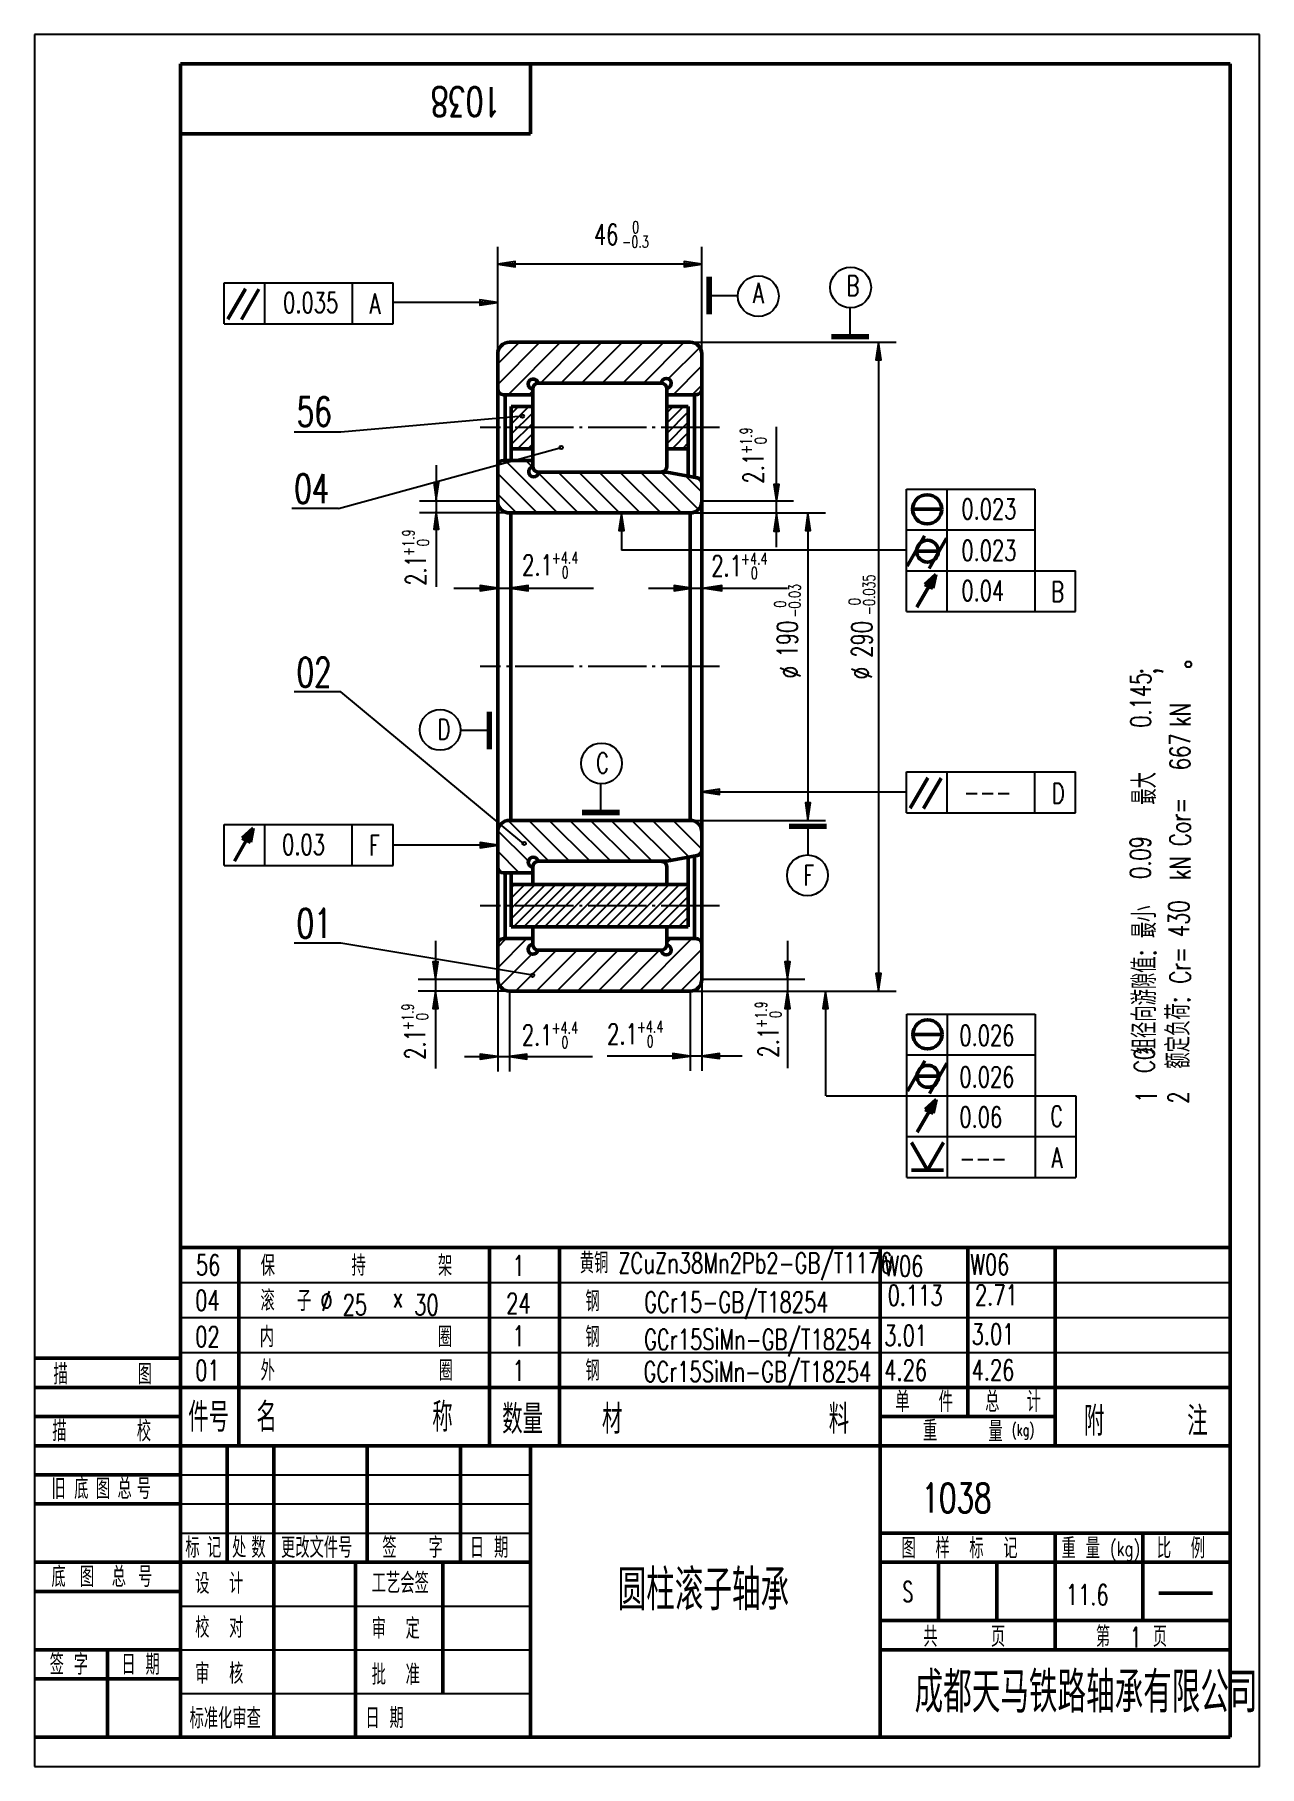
# Model space of a CAD drawing. Extents: x 0 to 210, y 0 to 297.
import ezdxf
from ezdxf.enums import TextEntityAlignment as Align

# ---------------------------------------------------------------- set-up
doc = ezdxf.new("R2010")
doc.units = 0
doc.header["$MEASUREMENT"] = 0
doc.linetypes.add('CENTER', pattern=[12.5, 10, -1, 0.5, -1])
doc.layers.get('0').update_dxf_attribs({"color": 6, "linetype": 'CONTINUOUS'})
doc.layers.get('DEFPOINTS').update_dxf_attribs({"linetype": 'CONTINUOUS'})
doc.layers.add('1', color=2, linetype='CONTINUOUS', lineweight=50)
for name, color, linetype in [('2', 6, 'CONTINUOUS'), ('3', 7, 'CENTER'), ('90', 7, 'CONTINUOUS')]:
    doc.layers.add(name, color=color, linetype=linetype)
doc.styles.add('HZ', font='SIMPLEX', dxfattribs={"width": 0.7, "bigfont": 'HZTXT'})
doc.dimstyles.get("Standard").update_dxf_attribs({"dimtxt": 0.18, "dimasz": 0.18, "dimexe": 0.18, "dimexo": 0.0625, "dimgap": 0.09, "dimtad": 0, "dimtih": 1, "dimtoh": 1, "dimdec": 4, "dimzin": 0, "dimdsep": 46, "dimtxsty": 'Standard', "dimcen": 0.09, "dimadec": 0, "dimazin": 0, "dimtfac": 1, "dimtdec": 4, "dimtofl": 0, "dimtmove": 0, "dimatfit": 3, "dimfxl": 0, "dimtolj": 1, "dimtzin": 0, "dimarcsym": 0})

# ---------------------------------------------------------------- blocks, each defined once
blk = doc.blocks.new('*X7')
at = {"color": 0}
for p, q in [((108.4, 230.38), (111.26, 233.24)), ((108.4, 232.15), (109.49, 233.24)), ((108.4, 228.61), (112.08, 232.29)), ((108.4, 226.84), (112.08, 230.52)), ((109.3, 225.97), (112.08, 228.75)), ((111.07, 225.97), (112.08, 226.98))]:
    blk.add_line(p, q, dxfattribs=at)
blk = doc.blocks.new('*X6')
at = {"color": 0}
for p, q in [((81.73, 230.22), (84.74, 233.24)), ((81.73, 231.99), (82.98, 233.24)), ((81.73, 228.46), (85.4, 232.13)), ((81.73, 226.69), (85.4, 230.36)), ((82.79, 225.97), (85.4, 228.59)), ((84.55, 225.97), (85.4, 226.83))]:
    blk.add_line(p, q, dxfattribs=at)
blk = doc.blocks.new('*X5')
at = {"color": 0}
for p, q in [((81.73, 145.37), (87.6, 151.24)), ((81.73, 147.14), (85.83, 151.24)), ((81.73, 148.91), (84.06, 151.24)), ((81.73, 150.67), (82.29, 151.24)), ((82.1, 143.97), (89.36, 151.24)), ((83.87, 143.97), (91.13, 151.24)), ((85.64, 143.97), (92.9, 151.24)), ((87.41, 143.97), (94.67, 151.24)), ((89.17, 143.97), (96.44, 151.24)), ((90.94, 143.97), (98.2, 151.24)), ((92.71, 143.97), (99.97, 151.24)), ((94.48, 143.97), (101.74, 151.24)), ((96.24, 143.97), (103.51, 151.24)), ((98.01, 143.97), (105.27, 151.24)), ((99.78, 143.97), (107.04, 151.24)), ((101.55, 143.97), (108.81, 151.24)), ((103.32, 143.97), (110.58, 151.24)), ((105.08, 143.97), (112.08, 150.97)), ((106.85, 143.97), (112.08, 149.2)), ((108.62, 143.97), (112.08, 147.43)), ((110.39, 143.97), (112.08, 145.67))]:
    blk.add_line(p, q, dxfattribs=at)
blk = doc.blocks.new('ZL', base_point=(176.19, 35.82))
at = {"layer": '2', "style": 'HZ', "width": 0.7}
blk.add_text('重 量', height=3.5, dxfattribs=at).set_placement((176.34, 35.82))
blk = doc.blocks.new('BLK', base_point=(1, 0))
for points in [[(0, 0), (1, 0), (0, 0.15), (0, -0.15), (1, 0)], [(0, 0.07), (0.5, 0), (0, -0.07)]]:
    blk.add_lwpolyline(points)
blk = doc.blocks.new('*D2')
at = {"color": 0, "linetype": 'ByBlock'}
for p, q in [((-152.5, 134.63), (-152.5, 153.01)), ((-117.5, 134.63), (-117.5, 153.01)), ((-120.5, 150.01), (-149.5, 150.01))]:
    blk.add_line(p, q, dxfattribs=at)
at = {"layer": 'DEFPOINTS', "color": 0, "linetype": 'ByBlock'}
for p in [(-152.5, 150.01), (-152.5, 134.63), (-117.5, 134.63)]:
    blk.add_point(p, dxfattribs=at)
at = {"color": 0, "linetype": 'ByBlock', "xscale": 3, "yscale": 3, "zscale": 3, "rotation": 180}
blk.add_blockref('BLK', (-152.5, 150.01), dxfattribs=at)
at = {"color": 0, "linetype": 'ByBlock', "xscale": 3, "yscale": 3, "zscale": 3}
blk.add_blockref('BLK', (-117.5, 150.01), dxfattribs=at)
blk = doc.blocks.new('*D3')
at = {"color": 0, "linetype": 'ByBlock'}
for p, q in [((108.07, 244.24), (143.36, 244.24)), ((140.36, 241.24), (140.36, 135.97)), ((108.07, 132.97), (143.36, 132.97))]:
    blk.add_line(p, q, dxfattribs=at)
at = {"layer": 'DEFPOINTS', "color": 0, "linetype": 'ByBlock'}
for p in [(108.07, 244.24), (108.07, 132.97), (140.36, 132.97)]:
    blk.add_point(p, dxfattribs=at)
at = {"color": 0, "linetype": 'ByBlock', "xscale": 3, "yscale": 3, "zscale": 3}
for p, rotation in [((140.36, 244.24), 90), ((140.36, 132.97), 270)]:
    blk.add_blockref('BLK', p, dxfattribs=dict(at, rotation=rotation))
blk = doc.blocks.new('*D4')
at = {"color": 0, "linetype": 'ByBlock'}
for p, q in [((112.4, 214.97), (135.6, 214.97)), ((132.6, 211.97), (132.6, 165.24)), ((112.4, 162.24), (135.6, 162.24))]:
    blk.add_line(p, q, dxfattribs=at)
at = {"layer": 'DEFPOINTS', "color": 0, "linetype": 'ByBlock'}
for p in [(112.4, 214.97), (112.4, 162.24), (132.6, 162.24)]:
    blk.add_point(p, dxfattribs=at)
at = {"color": 0, "linetype": 'ByBlock', "xscale": 3, "yscale": 3, "zscale": 3}
for p, rotation in [((132.6, 214.97), 90), ((132.6, 162.24), 270)]:
    blk.add_blockref('BLK', p, dxfattribs=dict(at, rotation=rotation))

msp = doc.modelspace()

# ---------------------------------------------------------------- linework, layer by layer
at = {"layer": '1'}
for p, q in [((205, 292), (25, 292)), ((25, 292), (25, 5)), ((85, 280), (85, 292)), ((205, 5), (205, 292)), ((25, 280), (85, 280)), ((115.50856, 249.0402), (115.50856, 255.4402)), ((115.80856, 249.0402), (115.80856, 255.4402)), ((33.13615, 248.21145), (36.13615, 253.4076)), ((35.44561, 248.17109), (38.44561, 253.36725)), ((143.01981, 245.36136), (136.61981, 245.36136)), ((143.01981, 245.06136), (136.61981, 245.06136)), ((81.7306, 223.97443), (81.7306, 233.23661)), ((112.07758, 221.27729), (112.07758, 233.23661)), ((108.40409, 221.97443), (113.59054, 220.99017)), ((150.49489, 215.59371), (155.49489, 215.59371)), ((150.64608, 215.59371), (150.64608, 215.59371)), ((149.5826, 205.85806), (152.5826, 211.05421)), ((151.29159, 208.42702), (155.02953, 208.42702)), ((153.36322, 205.44239), (156.36322, 210.63854)), ((151.26157, 198.79399), (154.51157, 204.42316)), ((154.51157, 204.42316), (152.62612, 202.7234)), ((152.62612, 202.7234), (154.00872, 202.06458)), ((153.90364, 203.40498), (153.04797, 202.56499)), ((153.93366, 203.44072), (153.67846, 202.26117)), ((154.51157, 204.42316), (154.00872, 202.06458)), ((151.26157, 198.79399), (151.26157, 198.79399)), ((77.81161, 180.87354), (77.81161, 174.47354)), ((78.11161, 180.87354), (78.11161, 174.47354)), ((150.12555, 164.34287), (153.12555, 169.53903)), ((152.43501, 164.30252), (155.43501, 169.49867)), ((100.31127, 163.73644), (93.91127, 163.73644)), ((100.31127, 163.43644), (93.91127, 163.43644)), ((34.24431, 155.25185), (37.49431, 160.88101)), ((37.49431, 160.88101), (35.60886, 159.18125)), ((37.49431, 160.88101), (36.99146, 158.52243)), ((129.39906, 161.38115), (135.79906, 161.38115)), ((129.39906, 161.08115), (135.79906, 161.08115)), ((35.60886, 159.18125), (36.99146, 158.52243)), ((36.88638, 159.86283), (36.03071, 159.02285)), ((36.9164, 159.89858), (36.6612, 158.71902)), ((34.24431, 155.25185), (34.24431, 155.25185)), ((108.40409, 155.23661), (113.59054, 156.22087)), ((112.07758, 143.97443), (112.07758, 155.93375)), ((81.7306, 143.97443), (81.7306, 153.23661)), ((150.55666, 125.54522), (155.55666, 125.54522)), ((150.70785, 125.54522), (150.70785, 125.54522)), ((149.64437, 115.80957), (152.64437, 121.00572)), ((153.42498, 115.3939), (156.42498, 120.59005)), ((151.35336, 118.37853), (155.09129, 118.37853)), ((151.32333, 108.7455), (154.57333, 114.37467)), ((154.57333, 114.37467), (152.68789, 112.67491)), ((153.96541, 113.35649), (153.10974, 112.5165)), ((153.99543, 113.39223), (153.74023, 112.21268)), ((154.57333, 114.37467), (154.07049, 112.01608)), ((152.68789, 112.67491), (154.07049, 112.01608)), ((153.08256, 102.24592), (150.33256, 107.00906)), ((151.32333, 108.7455), (151.32333, 108.7455)), ((153.08256, 102.24592), (155.83256, 107.00906)), ((150.33256, 102.24592), (155.83256, 102.24592)), ((25, 89), (205, 89)), ((35, 89), (35, 55)), ((78, 89), (78, 55)), ((90, 89), (90, 55)), ((145, 89), (145, 5)), ((160, 89), (160, 60)), ((175, 89), (175, 55)), ((0, 70), (25, 70)), ((0, 65), (25, 65)), ((25, 65), (205, 65)), ((0, 60), (25, 60)), ((145, 60), (175, 60)), ((0, 55), (25, 55)), ((25, 55), (205, 55)), ((33, 55), (33, 35)), ((41, 55), (41, 5)), ((57, 55), (57, 35)), ((73, 55), (73, 35)), ((85, 55), (85, 5)), ((0, 50), (25, 50)), ((0, 45), (25, 45)), ((145, 40), (205, 40)), ((175, 40), (175, 20)), ((190, 40), (190, 25)), ((0, 35), (25, 35)), ((25, 35), (85, 35)), ((55, 35), (55, 5)), ((70, 35), (70, 12.5)), ((145, 35), (205, 35)), ((155, 35), (155, 25)), ((165, 35), (165, 25)), ((0, 30), (25, 30)), ((192.75137, 29.70332), (201.9536, 29.70332)), ((145, 25), (205, 25)), ((0, 20), (25, 20)), ((12.5, 20), (12.5, 5)), ((145, 20), (205, 20)), ((0, 15), (25, 15)), ((0, 5), (205, 5))]:
    msp.add_line(p, q, dxfattribs=at)
at = {"layer": '1', "color": 2}
for p, q in [((112.40409, 244.23661), (81.40409, 244.23661)), ((79.40415, 242.23661), (79.40415, 134.97443)), ((114.40415, 242.23661), (114.40415, 134.97443)), ((80.40409, 235.23661), (85.40409, 235.23661)), ((80.65749, 223.97443), (80.65749, 235.23661)), ((85.40409, 236.23661), (85.40409, 222.8542)), ((107.40409, 237.23661), (86.40409, 237.23661)), ((108.40409, 222.97443), (108.40409, 236.34685)), ((113.40409, 235.23661), (108.40409, 235.23661)), ((113.15069, 235.23661), (113.15069, 221.07364)), ((81.7306, 233.23661), (85.40409, 233.23661)), ((112.07758, 233.23661), (108.40409, 233.23661)), ((85.40409, 225.97443), (81.7306, 225.97443)), ((112.07758, 225.97443), (108.40409, 225.97443)), ((85.40409, 223.97443), (80.39735, 223.97443)), ((108.40409, 221.97443), (86.40409, 221.97443)), ((112.40409, 214.97443), (81.40409, 214.97443)), ((81.64494, 214.97443), (81.64494, 162.23661)), ((112.40415, 214.97443), (112.40415, 162.23661)), ((112.40409, 162.23661), (81.40409, 162.23661)), ((108.40409, 155.23661), (86.40409, 155.23661)), ((113.15069, 141.97443), (113.15069, 156.1374)), ((85.40409, 153.23661), (80.40993, 153.23661)), ((80.65749, 153.23661), (80.65749, 141.97443)), ((85.40409, 151.23661), (85.40409, 154.23661)), ((108.40409, 154.23661), (108.40409, 151.23661)), ((112.07758, 151.23661), (81.7306, 151.23661)), ((81.7306, 143.97443), (112.07758, 143.97443)), ((85.40409, 140.97442), (85.40409, 143.97443)), ((108.40409, 143.97443), (108.40409, 140.97442)), ((80.40409, 141.97443), (85.40409, 141.97443)), ((107.40409, 139.97443), (86.40409, 139.97443)), ((113.40409, 141.97443), (108.40409, 141.97443)), ((112.40409, 132.97443), (81.40409, 132.97443))]:
    msp.add_line(p, q, dxfattribs=at)
at = {"layer": '1'}
for centre, radius in [((153.03296, 215.59371), 2.5), ((153.10051, 208.40021), 1.87837), ((153.09473, 125.54522), 2.5), ((153.16228, 118.35172), 1.87837)]:
    msp.add_circle(centre, radius, dxfattribs=at)
at = {"layer": '1', "color": 2}
for centre, radius, start, end in [((81.40409, 242.23661), 2, 90, 180), ((112.40409, 242.23661), 2, 0, 90), ((80.40409, 236.23661), 1, 180, 270), ((86.40409, 236.23661), 1, 90, 180), ((107.40409, 236.23661), 1, 0, 90), ((113.40409, 236.23661), 1, 270, 0), ((86.40409, 222.97443), 1, 180, 270), ((107.40409, 222.97443), 1, 270, 0), ((81.40409, 216.97443), 2, 180, 270), ((112.40409, 216.97443), 2, 270, 0), ((81.40409, 160.23661), 2, 90, 180), ((112.40409, 160.23661), 2, 0, 90), ((86.40409, 154.23661), 1, 90, 180), ((107.40409, 154.23661), 1, 0, 90), ((80.40409, 140.97443), 1, 90, 180), ((86.40409, 140.97443), 1, 180, 270), ((107.40409, 140.97442), 1, 270, 0), ((113.40409, 140.97443), 1, 0, 90), ((81.40409, 134.97443), 2, 180, 270), ((112.40409, 134.97443), 2, 270, 0)]:
    msp.add_arc(centre, radius, start, end, dxfattribs=at)
at = {"layer": '1'}
for centre, radius, start, end in [((85.44986, 237.08335), 0.84797, 6.1570829, 266.9060508), ((108.30712, 237.18926), 0.84797, 276.1570829, 176.9060508), ((80.39735, 222.97443), 1, 90, 180), ((85.55736, 222.02019), 0.84797, 96.1570829, 356.9060508), ((113.40409, 220.0077), 1, 0, 79.2544537), ((85.49504, 155.07969), 0.84797, 3.0939492, 263.8429171), ((113.40409, 157.20333), 1, 280.7455463, 360), ((80.40993, 154.23661), 1, 180, 270), ((85.44986, 140.12769), 0.84797, 93.0939492, 353.8429171), ((108.30712, 140.02178), 0.84797, 183.0939492, 83.8429171)]:
    msp.add_arc(centre, radius, start, end, dxfattribs=at)
at = {"layer": '2'}
for p, q in [((210, 297), (0, 297)), ((0, 297), (0, 0)), ((210, 0), (210, 297)), ((32.48829, 254.42047), (61.48829, 254.42047)), ((32.48829, 247.42047), (32.48829, 254.42047)), ((39.48829, 247.42047), (39.48829, 254.42047)), ((54.48829, 247.42047), (54.48829, 254.42047)), ((61.48829, 247.42047), (61.48829, 254.42047)), ((76.47241, 251.04849), (61.48829, 251.04849)), ((115.50856, 252.2402), (120.50856, 252.2402)), ((139.81981, 245.06136), (139.81981, 250.06136)), ((32.48829, 247.42047), (61.48829, 247.42047)), ((79.40409, 240.53121), (83.10949, 244.23661)), ((79.40415, 236.99573), (86.64502, 244.23661)), ((81.18056, 235.23661), (90.18056, 244.23661)), ((86.71609, 237.23661), (93.71609, 244.23661)), ((90.25162, 237.23661), (97.25162, 244.23661)), ((93.78716, 237.23661), (100.78716, 244.23661)), ((97.32269, 237.23661), (104.32269, 244.23661)), ((100.85822, 237.23661), (107.85822, 244.23661)), ((104.39376, 237.23661), (111.39376, 244.23661)), ((108.65519, 237.9625), (114.05631, 243.36363)), ((109.46483, 235.23661), (114.40409, 240.17588)), ((84.71609, 235.23661), (85.40409, 235.92461)), ((112.78357, 235.26832), (114.44988, 236.93042)), ((52.48122, 228.79781), (44.48122, 228.79781)), ((83.63068, 231.56797), (52.48122, 228.79781)), ((52.09091, 215.75122), (90.2809, 226.18849)), ((89.67671, 214.97443), (80.67671, 223.97443)), ((85.34542, 222.84125), (84.21225, 223.97443)), ((86.14118, 214.97443), (79.40415, 221.71146)), ((93.21225, 214.97443), (86.37842, 221.80826)), ((96.74778, 214.97443), (89.74778, 221.97443)), ((100.28331, 214.97443), (93.28331, 221.97443)), ((103.81885, 214.97443), (96.81885, 221.97443)), ((107.35438, 214.97443), (100.35438, 221.97443)), ((110.88992, 214.97443), (103.88992, 221.97443)), ((113.82894, 215.57093), (107.56108, 221.83879)), ((114.40409, 218.53132), (111.55987, 221.37554)), ((82.60564, 214.97443), (79.40409, 218.17598)), ((149.49017, 198.06124), (149.49017, 219.06124)), ((149.49017, 219.06124), (171.49017, 219.06124)), ((156.49017, 198.06124), (156.49017, 219.06124)), ((171.49017, 219.06124), (171.49017, 198.06124)), ((52.09091, 215.75122), (44.09091, 215.75122)), ((100.60901, 212.16478), (100.60901, 208.60574)), ((149.49017, 212.06124), (171.49017, 212.06124)), ((149.49017, 208.60574), (100.60901, 208.60574)), ((149.49017, 205.06124), (178.49017, 205.06124)), ((178.49017, 198.06124), (178.49017, 205.06124)), ((149.49017, 198.06124), (178.49017, 198.06124)), ((52.48122, 184.26069), (44.48122, 184.26069)), ((83.89504, 158.24596), (52.48122, 184.26069)), ((78.11161, 177.67354), (73.11161, 177.67354)), ((149.47769, 163.55189), (149.47769, 170.55189)), ((149.47769, 170.55189), (178.47769, 170.55189)), ((156.47769, 163.55189), (156.47769, 170.55189)), ((171.47769, 163.55189), (171.47769, 170.55189)), ((178.47769, 163.55189), (178.47769, 170.55189)), ((97.11127, 163.43644), (97.11127, 168.43644)), ((117.43638, 167.11807), (149.55022, 167.11807)), ((149.47769, 163.55189), (178.47769, 163.55189)), ((32.47291, 161.51909), (61.47291, 161.51909)), ((32.47291, 154.51909), (32.47291, 161.51909)), ((39.47291, 154.51909), (39.47291, 161.51909)), ((54.47291, 154.51909), (54.47291, 161.51909)), ((61.47291, 154.51909), (61.47291, 161.51909)), ((84.65905, 155.22172), (79.41703, 160.46374)), ((88.1797, 155.23661), (81.19107, 162.22523)), ((91.71523, 155.23661), (84.71523, 162.23661)), ((95.25076, 155.23661), (88.25076, 162.23661)), ((98.7863, 155.23661), (91.7863, 162.23661)), ((102.32183, 155.23661), (95.32183, 162.23661)), ((105.85737, 155.23661), (98.85737, 162.23661)), ((109.23518, 155.39433), (102.3929, 162.23661)), ((112.20678, 155.95827), (105.92843, 162.23661)), ((114.40415, 157.29643), (109.46397, 162.23661)), ((132.59906, 161.38115), (132.59906, 156.38115)), ((76.54747, 157.98288), (61.48829, 157.98288)), ((32.47291, 154.51909), (61.47291, 154.51909)), ((83.10863, 153.23661), (79.40415, 156.94109)), ((52.48122, 141.18909), (44.48122, 141.18909)), ((85.35703, 135.66663), (52.48122, 141.18909)), ((79.40415, 136.97269), (84.40588, 141.97443)), ((79.40415, 140.50822), (80.87035, 141.97443)), ((82.47695, 132.97443), (89.47695, 139.97443)), ((86.01248, 132.97443), (93.01248, 139.97443)), ((89.54802, 132.97443), (96.54802, 139.97443)), ((93.08355, 132.97443), (100.08355, 139.97443)), ((96.61909, 132.97443), (103.61909, 139.97443)), ((100.15462, 132.97443), (107.15462, 139.97443)), ((103.69015, 132.97443), (112.69015, 141.97443)), ((107.22569, 132.97443), (114.40415, 140.15288)), ((108.40409, 141.2239), (109.15462, 141.97443)), ((79.77759, 133.8106), (85.26672, 139.29973)), ((110.76122, 132.97443), (114.40415, 136.61735)), ((135.62501, 132.96236), (135.62501, 132.96236)), ((135.62501, 132.96236), (135.62501, 114.97142)), ((149.55194, 101.01275), (149.55194, 129.01275)), ((149.55194, 129.01275), (171.55194, 129.01275)), ((156.55194, 101.01275), (156.55194, 129.01275)), ((171.55194, 129.01275), (171.55194, 101.01275)), ((149.55194, 122.01275), (171.55194, 122.01275)), ((135.7142, 115.01275), (178.55194, 115.01275)), ((178.55194, 115.01275), (178.55194, 101.01275)), ((149.55194, 108.01275), (178.55194, 108.01275)), ((149.55194, 101.01275), (178.55194, 101.01275)), ((25, 83), (205, 83)), ((49.49143, 78.11653), (50.55727, 81.47647)), ((25, 77), (205, 77)), ((25, 71), (205, 71)), ((25, 50), (85, 50)), ((25, 45), (85, 45)), ((25, 40), (85, 40)), ((25, 27.5), (85, 27.5)), ((25, 20), (85, 20)), ((25, 12.5), (85, 12.5)), ((0, 0), (210, 0))]:
    msp.add_line(p, q, dxfattribs=at)
at = {"layer": '2', "linetype": 'ByBlock'}
for p, q in [((127.22074, 209.08495), (127.22074, 229.7546)), ((68.87409, 223.16812), (68.87409, 202.27904)), ((79.40415, 216.97443), (65.97681, 216.97443)), ((114.44988, 217.05922), (130.11801, 217.05922)), ((81.64494, 214.97443), (65.97681, 214.97443)), ((71.89146, 202.06894), (95.85027, 202.06894)), ((105.23107, 202.06894), (129.10139, 202.06894)), ((68.73809, 141.5644), (68.73809, 119.68903)), ((129.08334, 141.5644), (129.08334, 119.76625)), ((79.40415, 134.97443), (65.73809, 134.97443)), ((79.40415, 134.97443), (79.40415, 119.18861)), ((114.40415, 134.98393), (132.08334, 134.98393)), ((114.41734, 134.97448), (114.41734, 119.29488)), ((81.40409, 132.97443), (65.73809, 132.97443)), ((81.40409, 132.97443), (81.40409, 119.18861)), ((112.41739, 132.97447), (112.41739, 119.29488)), ((121.29526, 121.8284), (98.17711, 121.8284)), ((73.70789, 121.72213), (95.65223, 121.72213))]:
    msp.add_line(p, q, dxfattribs=at)
at = {"layer": '2'}
msp.add_lwpolyline([(50.81247, 79.7965, 0.065754283), (50.75037, 80.2667, 0.078428939), (50.58823, 80.63057, 0.107173813), (50.30287, 80.91375, 0.166135476), (50.04687, 80.97606, 0.142966599), (49.77314, 80.89615, 0.107173813), (49.50551, 80.63057, 0.078428939), (49.34337, 80.2667, 0.065754283), (49.28127, 79.7965, 0.065754283), (49.34337, 79.3263, 0.078428939), (49.50551, 78.96243, 0.107173813), (49.77314, 78.69685, 0.142966599), (50.04687, 78.61695, 0.142966599), (50.3206, 78.69685, 0.107173813), (50.58823, 78.96243, 0.078428939), (50.75037, 79.3263, 0.065754283)], format="xyb", close=True, dxfattribs=at)
for centre, radius in [((124.08297, 252.15013), 3.5), ((139.90988, 253.63577), 3.5), ((83.63068, 231.56797), 0.3), ((90.2809, 226.18849), 0.3), ((197.8248, 189.00407), 0.5), ((69.5372, 177.76361), 3.5), ((97.20134, 172.01084), 3.5), ((83.93091, 158.28929), 0.3), ((132.50899, 152.80674), 3.5), ((85.35703, 135.66663), 0.3)]:
    msp.add_circle(centre, radius, dxfattribs=at)
at = {"layer": '3'}
for p, q in [((117.40409, 229.60552), (76.40409, 229.60552)), ((117.40415, 188.60552), (76.40415, 188.60552)), ((117.40409, 147.60552), (76.40409, 147.60552))]:
    msp.add_line(p, q, dxfattribs=at)

# ---------------------------------------------------------------- block references
at = {"layer": '2', "xscale": 3, "yscale": 3, "zscale": 3}
for p in [(79.35438, 251.04849), (79.39735, 157.98288)]:
    msp.add_blockref('BLK', p, dxfattribs=at)
at = {"layer": '2'}
for name, p in [('*X6', (0, 0)), ('*X7', (0, 0)), ('*X5', (0, 0)), ('ZL', (175.93817, 35.65471))]:
    msp.add_blockref(name, p, dxfattribs=at)
at = {"layer": '2', "linetype": 'ByBlock', "xscale": 3, "yscale": 3, "zscale": 3}
for p, rotation in [((68.87409, 217.18889), 270), ((127.22074, 216.84475), 270), ((68.87409, 215.18889), 90), ((127.22074, 214.84475), 90), ((81.60564, 202.06894), 180), ((114.85676, 202.06894), 180), ((68.73809, 134.97443), 270), ((129.08334, 134.98393), 270), ((68.73809, 132.97443), 90), ((129.08334, 132.98393), 90), ((81.40409, 121.72213), 180), ((114.41734, 121.8284), 180)]:
    msp.add_blockref('BLK', p, dxfattribs=dict(at, rotation=rotation))
at = {"layer": '2', "xscale": 3, "yscale": 3, "zscale": 3}
for p, rotation in [((100.60901, 214.93244), 90), ((114.43487, 167.11807), 180), ((135.62501, 132.96236), 90)]:
    msp.add_blockref('BLK', p, dxfattribs=dict(at, rotation=rotation))
at = {"layer": '2', "linetype": 'ByBlock', "xscale": 3, "yscale": 3, "zscale": 3}
for p in [(79.40409, 202.06894), (112.65521, 202.06894), (79.40415, 121.72213), (112.41739, 121.8284)]:
    msp.add_blockref('BLK', p, dxfattribs=at)

# ---------------------------------------------------------------- texts
at = {"layer": '2', "style": 'HZ'}
for s, height, width, p in [('B', 3.5, 0.7, (139.18931, 252.1923)), ('A', 3.5, 0.7, (57.40786, 249.10044)), ('56', 5, 0.7, (44.9453, 229.85226)), ('04', 5, 0.7, (44.52497, 216.64482)), ('B', 3.5, 0.7, (174.28965, 199.70547)), ('02', 5, 0.7, (44.91527, 185.1543)), ('D', 3.5, 0.7, (69.06782, 176.12336)), ('C', 3.5, 0.7, (96.2706, 170.33504)), ('D', 3.5, 0.7, (174.39726, 165.12463)), ('F', 3.5, 0.7, (57.31743, 156.21694)), ('F', 3.5, 0.7, (131.78843, 151.06899)), ('01', 5, 0.7, (44.91527, 142.08269)), ('C', 3.5, 0.7, (174.14125, 109.75217)), ('A', 3.5, 0.7, (174.35142, 102.6391)), ('56', 3.5, 0.7, (27.65172, 84.24878)), ('保', 3.5, 0.7, (38.76044, 84.12367)), ('持', 3.5, 0.7, (54.32767, 84.12367)), ('架', 3.5, 0.7, (69.15931, 84.12367)), ('1', 3.5, 0.7, (81.91933, 84.12367)), ('04', 3.5, 0.7, (27.53162, 78.17229)), ('滚', 3.5, 0.7, (38.7154, 78.13654)), ('子', 3.5, 0.7, (44.99776, 78.09486)), ('x', 3.5, 0.7, (61.36819, 78.70845)), ('钢', 3.5, 0.7, (94.43917, 78.01144)), ('02', 3.5, 0.7, (27.53162, 71.93495)), ('内', 3.5, 0.7, (38.59531, 71.8992)), ('圈', 3.5, 0.7, (69.15931, 71.8992)), ('1', 3.5, 0.7, (81.91933, 72.06005)), ('钢', 3.5, 0.7, (94.43917, 71.8992)), ('描', 3.5, 0.7, (3.22753, 65.50101)), ('图', 3.5, 0.7, (17.66888, 65.50101)), ('01', 3.5, 0.7, (27.53162, 66.16228)), ('外', 3.5, 0.7, (38.74543, 66.12653)), ('圈', 3.5, 0.7, (69.27941, 66.12653)), ('1', 3.5, 0.7, (81.91933, 66.10866)), ('钢', 3.5, 0.7, (94.43917, 66.12653)), ('件号', 5, 0.7, (26.33068, 57.38711)), ('名', 5, 0.7, (38.02486, 57.38711)), ('称', 5, 0.7, (68.18355, 57.38711)), ('数量', 5, 0.7, (80.16295, 57.04754)), ('材', 5, 0.7, (97.27639, 57.04754)), ('料', 5, 0.7, (136.17194, 57.04754)), ('单', 3.5, 0.7, (147.5809, 60.7828)), ('件', 3.5, 0.7, (154.99672, 60.7828)), ('总', 3.5, 0.7, (162.983, 60.7828)), ('计', 3.5, 0.7, (170.1136, 60.7828)), ('描', 3.5, 0.7, (3.03238, 55.74288)), ('校', 3.5, 0.7, (17.51876, 55.74288)), ('重', 3.5, 0.7, (152.32463, 55.7965)), ('量', 3.5, 0.7, (163.55344, 55.68926)), ('附', 5, 0.7, (179.94632, 56.70797)), ('注', 5, 0.7, (197.63021, 56.70797)), ('(kg)', 2, 0.7, (167.54658, 56.70797)), ('旧', 3.5, 0.7, (2.88226, 45.85964)), ('底', 3.5, 0.7, (6.78533, 45.85964)), ('图', 3.5, 0.7, (10.49324, 45.85964)), ('总', 3.5, 0.7, (14.20115, 45.85964)), ('号', 3.5, 0.7, (17.51876, 45.85964)), ('标', 3.5, 0.7, (25.8503, 35.76194)), ('记', 3.5, 0.7, (29.55821, 35.76194)), ('处', 3.5, 0.7, (33.85158, 35.76194)), ('数', 3.5, 0.7, (37.16919, 35.76194)), ('更改文件号', 3.5, 0.7, (42.24318, 35.76194)), ('签   字', 3.5, 0.7, (59.61182, 35.76194)), ('日 期', 3.5, 0.7, (74.63862, 35.76194)), ('图  样  标  记', 3.5, 0.7, (148.64674, 35.65471)), ('比  例', 3.5, 0.7, (192.42112, 35.65471)), ('底', 3.5, 0.7, (2.88226, 30.75777)), ('图', 3.5, 0.7, (7.7611, 30.75777)), ('总', 3.5, 0.7, (13.22539, 30.75777)), ('号', 3.5, 0.7, (17.71391, 30.75777)), ('设  计', 3.5, 0.7, (27.53162, 29.61396)), ('工艺会签', 3.5, 0.7, (57.79539, 29.68545)), ('圆柱滚子轴承', 7, 0.7, (99.96351, 26.77231)), ('S', 3.5, 0.6, (148.84189, 28.20207)), ('校  对', 3.5, 0.7, (27.53162, 22.05409)), ('审  定', 3.5, 0.7, (57.79539, 21.87537)), ('共     页', 3.5, 0.7, (152.38467, 20.49923)), ('第    页', 3.5, 0.7, (181.97291, 20.49923)), ('1', 3.5, 0.6, (187.8896, 20.36479)), ('签 字', 3.5, 0.7, (2.58203, 15.70952)), ('日 期', 3.5, 0.7, (14.87668, 15.70952)), ('审  核', 3.5, 0.7, (27.53162, 14.15465)), ('批  准', 3.5, 0.7, (57.79539, 13.97593)), ('标准化审查', 3.5, 0.7, (26.55586, 6.48755)), ('日 期', 3.5, 0.7, (56.71454, 6.54117))]:
    msp.add_text(s, height=height, dxfattribs=dict(at, width=width)).set_placement(p)
at = {"layer": '2', "style": 'HZ', "width": 0.7}
msp.add_text('A', height=3.5, dxfattribs=at).set_placement((124.10246, 250.92339), align=Align.CENTER)
for s, height, p in [('%%C', 3.5, (131.32537, 186.59896)), ('%%C', 3.5, (143.54868, 186.41943)), ('  组径向游隙值: 最小        最大        ;', 4, (192.29504, 118.26956)), ('Cr=      kN Cor=      kN', 3.5, (198.17007, 134.24415)), ('额定负荷:', 4, (198.08, 119.66057)), ('1', 3.5, (192.4032, 113.8261)), ('2', 3.5, (197.87296, 113.65431))]:
    msp.add_text(s, height=height, rotation=90, dxfattribs=at).set_placement(p)
at = {"layer": '2', "style": 'HZ', "width": 0.761019}
msp.add_text('(kg)', height=2.5, dxfattribs=at).set_placement((184.3748, 36.08364), (189.53885, 36.08364), align=Align.FIT)
at = {"layer": '90', "style": 'HZ', "width": 0.7}
for s, height, rotation, p in [('1038', 5, 180, (79.93119, 288.00569)), ('+1.9', 2, 90, (122.99516, 225.07856)), ('0', 2, 90, (125.49516, 226.77856)), ('2.1', 3.5, 90, (124.99516, 219.99522)), ('+1.9', 2, 90, (65.10233, 207.57446)), ('0', 2, 90, (67.60233, 209.27446)), ('2.1', 3.5, 90, (67.10233, 202.49113)), ('-0.03', 2, 90, (131.32247, 197.03034)), ('-0.035', 2, 90, (144.08289, 197.43995)), ('0', 2, 90, (128.82247, 198.73034)), ('0', 2, 90, (141.58289, 199.13995)), ('190', 3.5, 90, (130.82247, 190.19701)), ('290', 3.5, 90, (143.58289, 190.13995)), ('0.145', 3.5, 90, (191.41168, 178.12781)), ('667', 3.5, 90, (198.13561, 170.85367)), ('0.09', 3.5, 90, (191.32511, 152.20159)), ('430', 3.5, 90, (197.94913, 142.22855)), ('+1.9', 2, 90, (125.55095, 126.64471)), ('+1.9', 2, 90, (64.96111, 126.26968)), ('0', 2, 90, (67.46111, 127.96968)), ('0', 2, 90, (128.05095, 128.34471)), ('2.1', 3.5, 90, (66.96111, 121.18634)), ('2.1', 3.5, 90, (127.55095, 121.56138)), ('C0', 3.5, 90, (192.02532, 118.93461))]:
    msp.add_text(s, height=height, rotation=rotation, dxfattribs=at).set_placement(p)
for s, height, p in [('46', 3.5, (95.89953, 260.97833)), ('0', 2, (102.44953, 262.97833)), ('-0.3', 2, (100.74953, 260.47833)), ('0.035', 3.5, (42.60898, 249.29017)), ('0.023', 3.5, (158.89723, 213.89729)), ('+4.4', 2, (88.66948, 206.27595)), ('+4.4', 2, (121.10553, 206.14387)), ('0.023', 3.5, (158.89723, 206.78422)), ('2.1', 3.5, (83.58615, 204.27595)), ('0', 2, (90.36948, 203.77595)), ('2.1', 3.5, (116.0222, 204.14387)), ('0', 2, (122.80553, 203.64387)), ('0.04', 3.5, (158.89723, 199.89449)), ('---', 3.5, (159.31748, 165.32508)), ('0.03', 3.5, (42.43316, 156.34589)), ('+4.4', 2, (103.24861, 125.85548)), ('2.1', 3.5, (83.53901, 123.66796)), ('+4.4', 2, (88.62235, 125.66796)), ('0', 2, (90.32235, 123.16796)), ('2.1', 3.5, (98.16528, 123.85548)), ('0', 2, (104.94861, 123.35548)), ('0.026', 3.5, (158.55276, 123.60676)), ('0.026', 3.5, (158.55276, 116.49369)), ('0.06', 3.5, (158.55276, 109.60396)), ('---', 3.5, (158.55276, 102.60396)), ('黄铜 ZCuZn38Mn2Pb2-GB/T1176', 3.5, (93.47719, 84.57662)), ('W06', 3.5, (145.67692, 84.04381)), ('W06', 3.5, (160.42125, 84.31652)), ('25', 3.5, (52.80823, 77.39951)), ('30', 3.5, (65.08316, 77.39951)), ('GCr15-GB/T18254', 3.5, (104.51699, 77.86454)), ('0.113', 3.5, (146.2541, 79.05464)), ('2.71', 3.5, (161.22813, 79.07092)), ('GCr15SiMn-GB/T18254', 3.5, (104.49355, 71.46635)), ('3.01', 3.5, (145.67692, 72.14961)), ('3.01', 3.5, (160.65094, 72.37321)), ('GCr15SiMn-GB/T18254', 3.5, (104.39964, 65.94719)), ('4.26', 3.5, (145.67692, 66.20538)), ('4.26', 3.5, (160.65094, 66.20735)), ('1038', 5, (152.07556, 43.532)), ('11.6', 3.5, (176.8159, 27.6795)), ('成都天马铁路轴承有限公司', 7, (150.88695, 9.21885))]:
    msp.add_text(s, height=height, dxfattribs=at).set_placement(p)
msp.add_text('24', height=3.5, dxfattribs=at).set_placement((82.95192, 77.66), align=Align.CENTER)

# ---------------------------------------------------------------- dimensions: what is measured, and where the dimension line sits
at = {"layer": '2'}
dim = msp.add_linear_dim(base=(79.40415, 257.62201), p1=(114.40415, 242.23661), p2=(79.40415, 242.23661), text=' ', dimstyle='Standard', dxfattribs=at)
dim.commit()
dim.dimension.update_dxf_attribs({"geometry": '*D2', "text_midpoint": (96.90415, 261.12201), "insert": (231.90033, 107.60991)})
dim = msp.add_linear_dim(base=(144.69864, 132.97443), p1=(112.40409, 244.23661), p2=(112.40409, 132.97443), angle=90, text='   ', dimstyle='Standard', dxfattribs=at)
dim.commit()
dim.dimension.update_dxf_attribs({"geometry": '*D3', "text_midpoint": (141.19864, 188.60552), "insert": (4.33841, 0)})
dim = msp.add_linear_dim(base=(132.59914, 162.23661), p1=(112.40415, 214.97443), p2=(112.40415, 162.23661), angle=90, text=' ', dimstyle='Standard', dxfattribs=at)
dim.commit()
dim.dimension.update_dxf_attribs({"geometry": '*D4', "text_midpoint": (129.09914, 188.60552)})

doc.saveas('drawing.dxf')
